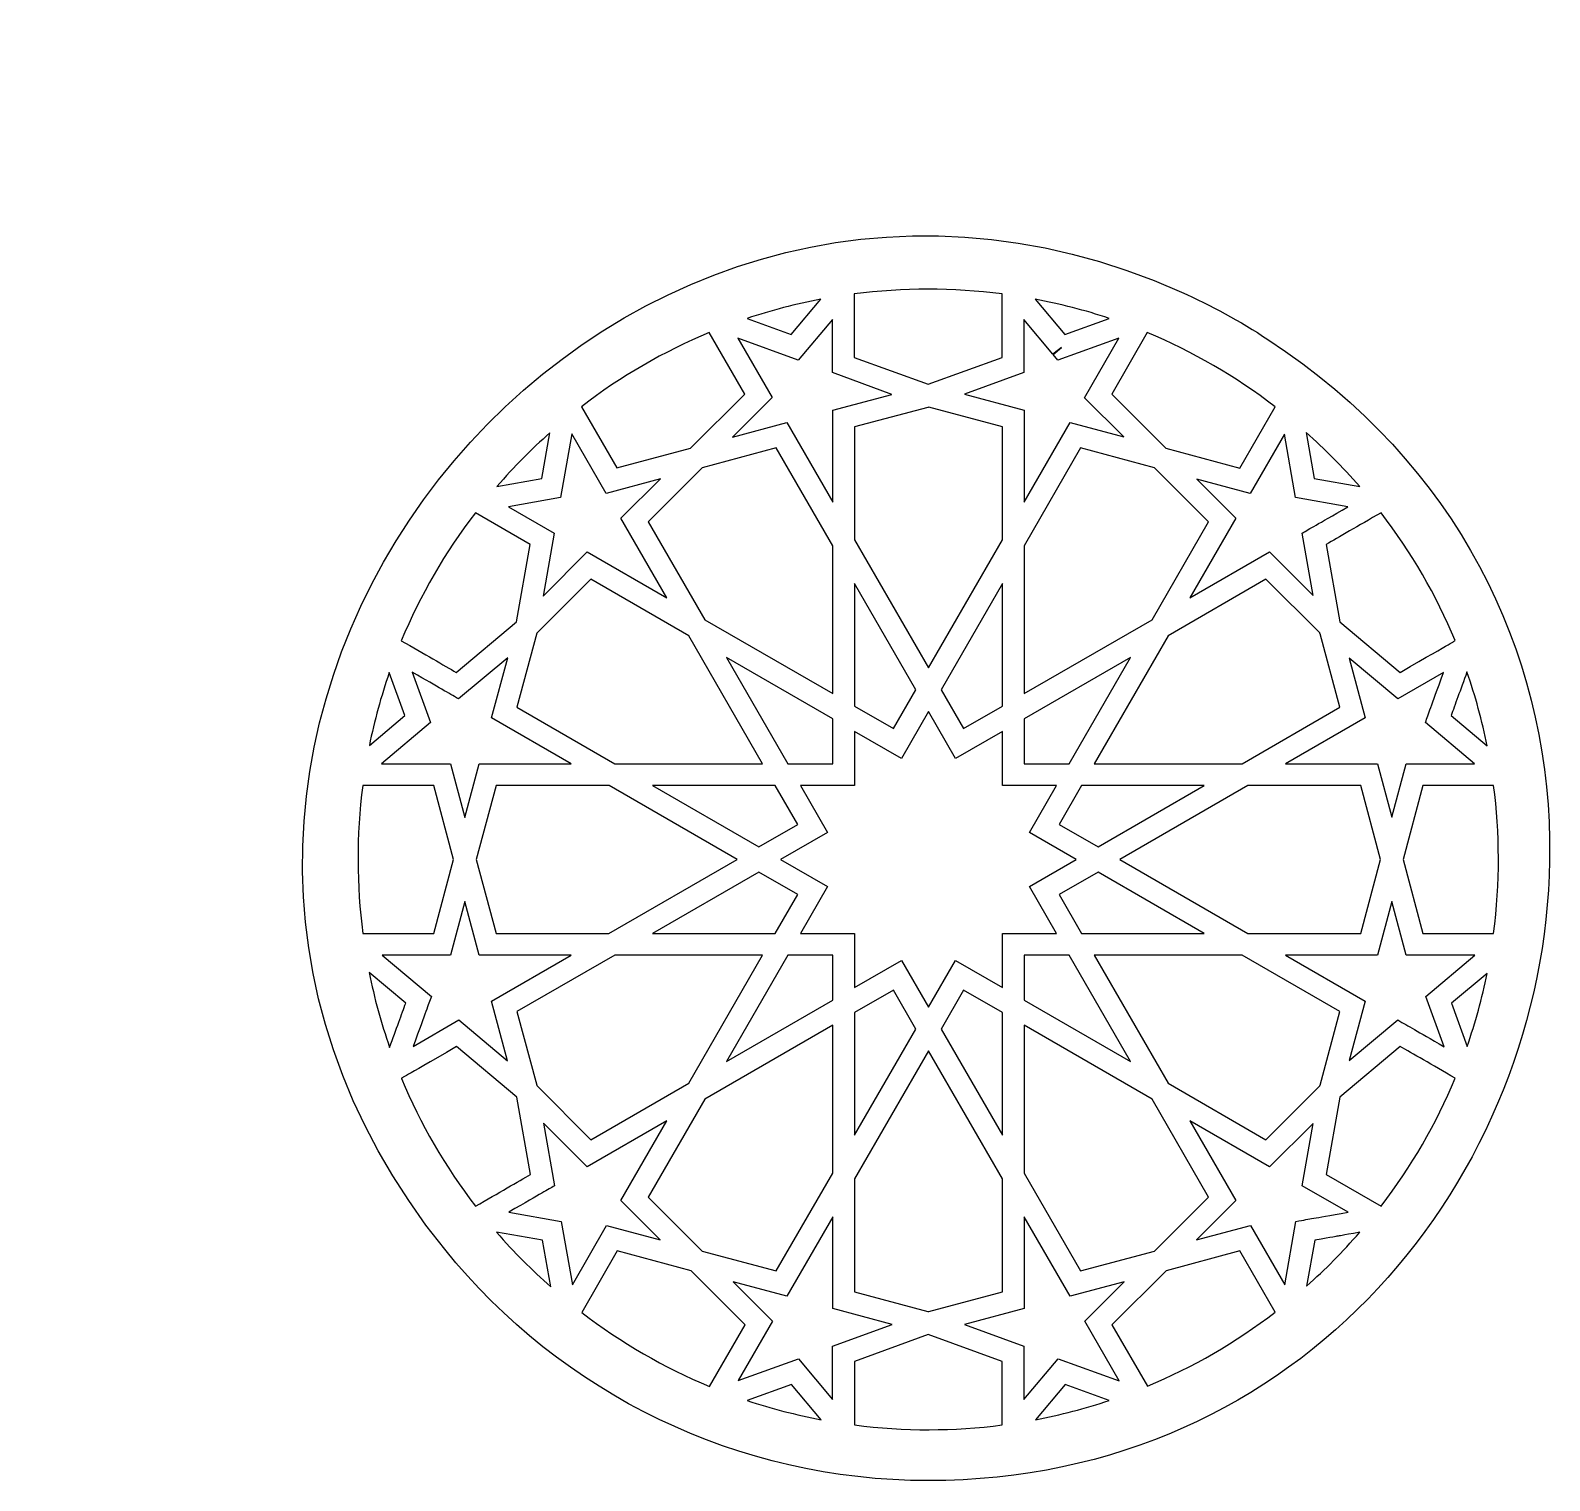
# Model space of a CAD drawing. Header units: millimetres. Extents: x -72 to 50, y -50 to 67.
import ezdxf

# ---------------------------------------------------------------- set-up
doc = ezdxf.new("R2010")
doc.units = ezdxf.units.MM
doc.header["$MEASUREMENT"] = 0
doc.layers.add('layer 1', color=7, linetype='Continuous')

msp = doc.modelspace()

# ---------------------------------------------------------------- linework, layer by layer
at = {"layer": 'layer 1', "color": 250}
for points, knots in [([(50.0944, -0.1193), (50.0944, -0.1193), (50.0944, 1.5892), (50.0944, 1.5892), (50.0944, 1.5892), (49.8421, 16.6062), (42.8622, 31.6685), (27.4666, 41.7491), (27.4666, 41.7491), (25.1968, 43.2354), (22.8903, 44.4881), (20.5168, 45.5493), (20.5168, 45.5493), (-26.4469, 66.5766), (-71.9615, 9.912), (-38.6764, -31.3319), (-38.6764, -31.3319), (-29.2584, -43.0029), (-15.099, -49.9181), (0.1707, -49.9181), (0.1707, -49.9181), (30.3795, -49.9181), (49.6644, -25.3521), (50.0944, -0.1193)], [0, 0, 0, 0, 0.14285714, 0.14285714, 0.14285714, 0.14285714, 0.28571429, 0.28571429, 0.28571429, 0.28571429, 0.42857143, 0.42857143, 0.42857143, 0.42857143, 0.57142857, 0.57142857, 0.57142857, 0.57142857, 0.71428571, 0.71428571, 0.71428571, 0.71428571, 1, 1, 1, 1]), ([(6.0992, 45.4078), (6.0992, 44.8278), (6.0992, 41.238), (6.0992, 40.3091), (6.0992, 40.3091), (6.0992, 40.3091), (0.1619, 38.1466), (0.1619, 38.1466), (0.1619, 38.1466), (0.1619, 38.1466), (-5.7757, 40.3091), (-5.7757, 40.3091), (-5.7757, 40.3091), (-5.7757, 40.3091), (-5.7757, 45.4053), (-5.7757, 45.4053), (-5.7757, 45.4053), (-1.8277, 45.914), (2.1442, 45.9158), (6.0992, 45.4078)], [0, 0, 0, 0, 0.16666667, 0.16666667, 0.16666667, 0.16666667, 0.33333333, 0.33333333, 0.33333333, 0.33333333, 0.5, 0.5, 0.5, 0.5, 0.66666667, 0.66666667, 0.66666667, 0.66666667, 1, 1, 1, 1]), ([(-8.4515, 44.9795), (-8.4515, 44.9795), (-10.8285, 42.1471), (-10.8285, 42.1471), (-10.8285, 42.1471), (-10.8285, 42.1471), (-14.3799, 43.4382), (-14.3799, 43.4382), (-14.3799, 43.4382), (-12.4474, 44.0835), (-10.4673, 44.5975), (-8.4515, 44.9795)], [0, 0, 0, 0, 0.25, 0.25, 0.25, 0.25, 0.5, 0.5, 0.5, 0.5, 1, 1, 1, 1]), ([(14.7108, 43.4421), (14.7108, 43.4421), (11.1492, 42.1471), (11.1492, 42.1471), (11.1492, 42.1471), (11.1492, 42.1471), (8.7686, 44.9841), (8.7686, 44.9841), (8.7686, 44.9841), (10.7894, 44.6024), (12.7737, 44.0881), (14.7108, 43.4421)], [0, 0, 0, 0, 0.25, 0.25, 0.25, 0.25, 0.5, 0.5, 0.5, 0.5, 1, 1, 1, 1]), ([(-2.7407, 37.3398), (-2.7407, 37.3398), (-7.5008, 36.0652), (-7.5008, 36.0652), (-7.5008, 36.0652), (-7.5008, 36.0652), (-7.5008, 28.6777), (-7.5008, 28.6777), (-7.5008, 28.6777), (-7.5008, 28.6777), (-11.1947, 35.076), (-11.1947, 35.076), (-11.1947, 35.076), (-11.1947, 35.076), (-15.5454, 33.909), (-15.5454, 33.909), (-15.5454, 33.909), (-15.5454, 33.909), (-12.379, 37.0738), (-12.379, 37.0738), (-12.379, 37.0738), (-12.379, 37.0738), (-15.1364, 41.8497), (-15.1364, 41.8497), (-15.1364, 41.8497), (-15.1364, 41.8497), (-10.275, 40.0819), (-10.275, 40.0819), (-10.275, 40.0819), (-10.275, 40.0819), (-7.5272, 43.356), (-7.5272, 43.356), (-7.5272, 43.356), (-7.5272, 43.356), (-7.5272, 39.0828), (-7.5272, 39.0828), (-7.5272, 39.0828), (-7.5272, 39.0828), (-2.7407, 37.3398), (-2.7407, 37.3398)], [0, 0, 0, 0, 0.09090909, 0.09090909, 0.09090909, 0.09090909, 0.18181818, 0.18181818, 0.18181818, 0.18181818, 0.27272727, 0.27272727, 0.27272727, 0.27272727, 0.36363636, 0.36363636, 0.36363636, 0.36363636, 0.45454545, 0.45454545, 0.45454545, 0.45454545, 0.54545455, 0.54545455, 0.54545455, 0.54545455, 0.63636364, 0.63636364, 0.63636364, 0.63636364, 0.72727273, 0.72727273, 0.72727273, 0.72727273, 0.81818182, 0.81818182, 0.81818182, 0.81818182, 1, 1, 1, 1]), ([(7.8507, 43.3532), (7.8507, 43.3532), (10.1946, 40.5603), (10.1946, 40.5603), (10.1946, 40.5603), (10.1946, 40.5603), (10.8723, 41.1145), (10.8723, 41.1145), (10.8723, 41.1145), (10.8723, 41.1145), (10.2016, 40.5518), (10.2016, 40.5518), (10.2016, 40.5518), (10.2016, 40.5518), (10.5957, 40.0819), (10.5957, 40.0819), (10.5957, 40.0819), (10.5957, 40.0819), (15.4901, 41.8617), (15.4901, 41.8617), (15.4901, 41.8617), (15.4901, 41.8617), (12.7243, 37.071), (12.7243, 37.071), (12.7243, 37.071), (12.7243, 37.071), (15.8743, 33.9217), (15.8743, 33.9217), (15.8743, 33.9217), (15.8743, 33.9217), (11.5711, 35.076), (11.5711, 35.076), (11.5711, 35.076), (11.5711, 35.076), (7.8772, 28.6777), (7.8772, 28.6777), (7.8772, 28.6777), (7.8772, 28.6777), (7.8772, 36.0652), (7.8772, 36.0652), (7.8772, 36.0652), (7.8772, 36.0652), (3.0868, 37.3479), (3.0868, 37.3479), (3.0868, 37.3479), (3.0868, 37.3479), (7.8507, 39.0828), (7.8507, 39.0828), (7.8507, 39.0828), (7.8507, 39.0828), (7.8507, 43.3532), (7.8507, 43.3532)], [0, 0, 0, 0, 0.07142857, 0.07142857, 0.07142857, 0.07142857, 0.14285714, 0.14285714, 0.14285714, 0.14285714, 0.21428571, 0.21428571, 0.21428571, 0.21428571, 0.28571429, 0.28571429, 0.28571429, 0.28571429, 0.35714286, 0.35714286, 0.35714286, 0.35714286, 0.42857143, 0.42857143, 0.42857143, 0.42857143, 0.5, 0.5, 0.5, 0.5, 0.57142857, 0.57142857, 0.57142857, 0.57142857, 0.64285714, 0.64285714, 0.64285714, 0.64285714, 0.71428571, 0.71428571, 0.71428571, 0.71428571, 0.78571429, 0.78571429, 0.78571429, 0.78571429, 0.85714286, 0.85714286, 0.85714286, 0.85714286, 1, 1, 1, 1]), ([(-17.4196, 42.3023), (-17.4196, 42.3023), (-14.568, 37.3623), (-14.568, 37.3623), (-14.568, 37.3623), (-14.568, 37.3623), (-18.9152, 33.0165), (-18.9152, 33.0165), (-18.9152, 33.0165), (-18.9152, 33.0165), (-24.8522, 31.4251), (-24.8522, 31.4251), (-24.8522, 31.4251), (-24.8522, 31.4251), (-27.6929, 36.3456), (-27.6929, 36.3456), (-27.6929, 36.3456), (-24.5188, 38.7876), (-21.0692, 40.7854), (-17.4196, 42.3023)], [0, 0, 0, 0, 0.16666667, 0.16666667, 0.16666667, 0.16666667, 0.33333333, 0.33333333, 0.33333333, 0.33333333, 0.5, 0.5, 0.5, 0.5, 0.66666667, 0.66666667, 0.66666667, 0.66666667, 1, 1, 1, 1]), ([(28.0381, 36.3425), (28.0381, 36.3425), (25.1971, 31.4219), (25.1971, 31.4219), (25.1971, 31.4219), (25.1971, 31.4219), (19.2603, 33.0133), (19.2603, 33.0133), (19.2603, 33.0133), (19.2603, 33.0133), (14.913, 37.3592), (14.913, 37.3592), (14.913, 37.3592), (14.913, 37.3592), (17.7655, 42.3005), (17.7655, 42.3005), (17.7655, 42.3005), (21.415, 40.7829), (24.8645, 38.7851), (28.0381, 36.3425)], [0, 0, 0, 0, 0.16666667, 0.16666667, 0.16666667, 0.16666667, 0.33333333, 0.33333333, 0.33333333, 0.33333333, 0.5, 0.5, 0.5, 0.5, 0.66666667, 0.66666667, 0.66666667, 0.66666667, 1, 1, 1, 1]), ([(6.126, 34.7207), (6.126, 34.7207), (6.126, 25.6438), (6.126, 25.6438), (6.126, 25.6438), (6.126, 25.6438), (0.1884, 15.3585), (0.1884, 15.3585), (0.1884, 15.3585), (0.1884, 15.3585), (-5.7492, 25.6438), (-5.7492, 25.6438), (-5.7492, 25.6438), (-5.7492, 25.6438), (-5.7492, 34.7207), (-5.7492, 34.7207), (-5.7492, 34.7207), (-5.7492, 34.7207), (0.1284, 36.2948), (0.1284, 36.2948), (0.1284, 36.2948), (0.1284, 36.2948), (0.1619, 36.2825), (0.1619, 36.2825), (0.1619, 36.2825), (0.1619, 36.2825), (0.2177, 36.3033), (0.2177, 36.3033), (0.2177, 36.3033), (0.2177, 36.3033), (6.126, 34.7207), (6.126, 34.7207)], [0, 0, 0, 0, 0.11111111, 0.11111111, 0.11111111, 0.11111111, 0.22222222, 0.22222222, 0.22222222, 0.22222222, 0.33333333, 0.33333333, 0.33333333, 0.33333333, 0.44444444, 0.44444444, 0.44444444, 0.44444444, 0.55555556, 0.55555556, 0.55555556, 0.55555556, 0.66666667, 0.66666667, 0.66666667, 0.66666667, 0.77777778, 0.77777778, 0.77777778, 0.77777778, 1, 1, 1, 1]), ([(-30.2307, 34.2441), (-30.2307, 34.2441), (-30.8798, 30.5675), (-30.8798, 30.5675), (-30.8798, 30.5675), (-30.8798, 30.5675), (-34.4936, 29.9297), (-34.4936, 29.9297), (-34.4936, 29.9297), (-33.0726, 31.569), (-31.6938, 32.942), (-30.2307, 34.2441)], [0, 0, 0, 0, 0.25, 0.25, 0.25, 0.25, 0.5, 0.5, 0.5, 0.5, 1, 1, 1, 1]), ([(-28.4638, 34.1771), (-28.4638, 34.1771), (-25.6973, 29.385), (-25.6973, 29.385), (-25.6973, 29.385), (-25.6973, 29.385), (-21.347, 30.5513), (-21.347, 30.5513), (-21.347, 30.5513), (-21.347, 30.5513), (-24.5135, 27.3865), (-24.5135, 27.3865), (-24.5135, 27.3865), (-24.5135, 27.3865), (-20.8198, 20.9885), (-20.8198, 20.9885), (-20.8198, 20.9885), (-20.8198, 20.9885), (-27.218, 24.6821), (-27.218, 24.6821), (-27.218, 24.6821), (-27.218, 24.6821), (-30.7569, 21.1413), (-30.7569, 21.1413), (-30.7569, 21.1413), (-30.7569, 21.1413), (-29.8676, 26.1881), (-29.8676, 26.1881), (-29.8676, 26.1881), (-29.8676, 26.1881), (-33.5547, 28.3161), (-33.5547, 28.3161), (-33.5547, 28.3161), (-33.5547, 28.3161), (-29.3683, 29.0548), (-29.3683, 29.0548), (-29.3683, 29.0548), (-29.3683, 29.0548), (-28.4638, 34.1771), (-28.4638, 34.1771)], [0, 0, 0, 0, 0.09090909, 0.09090909, 0.09090909, 0.09090909, 0.18181818, 0.18181818, 0.18181818, 0.18181818, 0.27272727, 0.27272727, 0.27272727, 0.27272727, 0.36363636, 0.36363636, 0.36363636, 0.36363636, 0.45454545, 0.45454545, 0.45454545, 0.45454545, 0.54545455, 0.54545455, 0.54545455, 0.54545455, 0.63636364, 0.63636364, 0.63636364, 0.63636364, 0.72727273, 0.72727273, 0.72727273, 0.72727273, 0.81818182, 0.81818182, 0.81818182, 0.81818182, 1, 1, 1, 1]), ([(34.8368, 29.9276), (34.8368, 29.9276), (31.1898, 30.5703), (31.1898, 30.5703), (31.1898, 30.5703), (31.1898, 30.5703), (30.535, 34.277), (30.535, 34.277), (30.535, 34.277), (32.0294, 32.9505), (33.4197, 31.5627), (34.8368, 29.9276)], [0, 0, 0, 0, 0.25, 0.25, 0.25, 0.25, 0.5, 0.5, 0.5, 0.5, 1, 1, 1, 1]), ([(-12.0396, 33.0359), (-12.0396, 33.0359), (-7.5008, 25.1739), (-7.5008, 25.1739), (-7.5008, 25.1739), (-7.5008, 25.1739), (-7.5008, 13.2994), (-7.5008, 13.2994), (-7.5008, 13.2994), (-7.5008, 13.2994), (-17.7865, 19.2373), (-17.7865, 19.2373), (-17.7865, 19.2373), (-17.7865, 19.2373), (-22.3248, 27.0979), (-22.3248, 27.0979), (-22.3248, 27.0979), (-22.3248, 27.0979), (-17.9771, 31.4431), (-17.9771, 31.4431), (-17.9771, 31.4431), (-17.9771, 31.4431), (-12.0396, 33.0359), (-12.0396, 33.0359)], [0, 0, 0, 0, 0.14285714, 0.14285714, 0.14285714, 0.14285714, 0.28571429, 0.28571429, 0.28571429, 0.28571429, 0.42857143, 0.42857143, 0.42857143, 0.42857143, 0.57142857, 0.57142857, 0.57142857, 0.57142857, 0.71428571, 0.71428571, 0.71428571, 0.71428571, 1, 1, 1, 1]), ([(22.7012, 27.0979), (22.7012, 27.0979), (18.1631, 19.2373), (18.1631, 19.2373), (18.1631, 19.2373), (18.1631, 19.2373), (7.8772, 13.2994), (7.8772, 13.2994), (7.8772, 13.2994), (7.8772, 13.2994), (7.8772, 25.1739), (7.8772, 25.1739), (7.8772, 25.1739), (7.8772, 25.1739), (12.416, 33.0359), (12.416, 33.0359), (12.416, 33.0359), (12.416, 33.0359), (18.3536, 31.4431), (18.3536, 31.4431), (18.3536, 31.4431), (18.3536, 31.4431), (22.7012, 27.0979), (22.7012, 27.0979)], [0, 0, 0, 0, 0.14285714, 0.14285714, 0.14285714, 0.14285714, 0.28571429, 0.28571429, 0.28571429, 0.28571429, 0.42857143, 0.42857143, 0.42857143, 0.42857143, 0.57142857, 0.57142857, 0.57142857, 0.57142857, 0.71428571, 0.71428571, 0.71428571, 0.71428571, 1, 1, 1, 1]), ([(29.6781, 29.0583), (29.6781, 29.0583), (33.8896, 28.3161), (33.8896, 28.3161), (33.8896, 28.3161), (31.2755, 26.8072), (30.9005, 26.5903), (30.2098, 26.1902), (30.2098, 26.1902), (30.2098, 26.1902), (31.0921, 21.1825), (31.0921, 21.1825), (31.0921, 21.1825), (31.0921, 21.1825), (27.5946, 24.6821), (27.5946, 24.6821), (27.5946, 24.6821), (27.5946, 24.6821), (21.1963, 20.9885), (21.1963, 20.9885), (21.1963, 20.9885), (21.1963, 20.9885), (24.8902, 27.3865), (24.8902, 27.3865), (24.8902, 27.3865), (24.8902, 27.3865), (21.7396, 30.5354), (21.7396, 30.5354), (21.7396, 30.5354), (21.7396, 30.5354), (26.0421, 29.3818), (26.0421, 29.3818), (26.0421, 29.3818), (26.0421, 29.3818), (28.7824, 34.1288), (28.7824, 34.1288), (28.7824, 34.1288), (28.7824, 34.1288), (29.6781, 29.0583), (29.6781, 29.0583)], [0, 0, 0, 0, 0.09090909, 0.09090909, 0.09090909, 0.09090909, 0.18181818, 0.18181818, 0.18181818, 0.18181818, 0.27272727, 0.27272727, 0.27272727, 0.27272727, 0.36363636, 0.36363636, 0.36363636, 0.36363636, 0.45454545, 0.45454545, 0.45454545, 0.45454545, 0.54545455, 0.54545455, 0.54545455, 0.54545455, 0.63636364, 0.63636364, 0.63636364, 0.63636364, 0.72727273, 0.72727273, 0.72727273, 0.72727273, 0.81818182, 0.81818182, 0.81818182, 0.81818182, 1, 1, 1, 1]), ([(-36.2087, 27.8261), (-36.2087, 27.8261), (-31.8055, 25.2843), (-31.8055, 25.2843), (-31.8055, 25.2843), (-31.8055, 25.2843), (-32.9016, 19.062), (-32.9016, 19.062), (-32.9016, 19.062), (-32.9016, 19.062), (-37.7428, 15.0019), (-37.7428, 15.0019), (-37.7428, 15.0019), (-38.7073, 15.5593), (-40.3, 16.4779), (-42.1607, 17.5507), (-42.1607, 17.5507), (-40.6455, 21.2009), (-38.6493, 24.6511), (-36.2087, 27.8261)], [0, 0, 0, 0, 0.16666667, 0.16666667, 0.16666667, 0.16666667, 0.33333333, 0.33333333, 0.33333333, 0.33333333, 0.5, 0.5, 0.5, 0.5, 0.66666667, 0.66666667, 0.66666667, 0.66666667, 1, 1, 1, 1]), ([(42.5009, 17.5539), (42.2765, 17.423), (42.7027, 17.6692), (38.0848, 15.0044), (38.0848, 15.0044), (38.0848, 15.0044), (33.2433, 19.0648), (33.2433, 19.0648), (33.2433, 19.0648), (33.2433, 19.0648), (32.1469, 25.2875), (32.1469, 25.2875), (32.1469, 25.2875), (33.1085, 25.8427), (34.6953, 26.7586), (36.5488, 27.8278), (36.5488, 27.8278), (38.9893, 24.6535), (40.9857, 21.2037), (42.5009, 17.5539)], [0, 0, 0, 0, 0.16666667, 0.16666667, 0.16666667, 0.16666667, 0.33333333, 0.33333333, 0.33333333, 0.33333333, 0.5, 0.5, 0.5, 0.5, 0.66666667, 0.66666667, 0.66666667, 0.66666667, 1, 1, 1, 1]), ([(-26.9295, 22.4931), (-26.9295, 22.4931), (-19.0687, 17.955), (-19.0687, 17.955), (-19.0687, 17.955), (-19.0687, 17.955), (-13.1307, 7.6694), (-13.1307, 7.6694), (-13.1307, 7.6694), (-13.1307, 7.6694), (-25.0056, 7.6694), (-25.0056, 7.6694), (-25.0056, 7.6694), (-25.0056, 7.6694), (-32.8675, 12.2079), (-32.8675, 12.2079), (-32.8675, 12.2079), (-32.8675, 12.2079), (-31.2747, 18.1455), (-31.2747, 18.1455), (-31.2747, 18.1455), (-31.2747, 18.1455), (-26.9295, 22.4931), (-26.9295, 22.4931)], [0, 0, 0, 0, 0.14285714, 0.14285714, 0.14285714, 0.14285714, 0.28571429, 0.28571429, 0.28571429, 0.28571429, 0.42857143, 0.42857143, 0.42857143, 0.42857143, 0.57142857, 0.57142857, 0.57142857, 0.57142857, 0.71428571, 0.71428571, 0.71428571, 0.71428571, 1, 1, 1, 1]), ([(-5.7492, 12.288), (-5.7492, 12.288), (-5.7492, 22.1403), (-5.7492, 22.1403), (-5.7492, 22.1403), (-5.7492, 22.1403), (-0.823, 13.607), (-0.823, 13.607), (-0.823, 13.607), (-0.823, 13.607), (-2.6254, 10.4856), (-2.6254, 10.4856), (-2.6254, 10.4856), (-2.6254, 10.4856), (-5.7492, 12.288), (-5.7492, 12.288)], [0, 0, 0, 0, 0.2, 0.2, 0.2, 0.2, 0.4, 0.4, 0.4, 0.4, 0.6, 0.6, 0.6, 0.6, 1, 1, 1, 1]), ([(1.1994, 13.607), (1.1994, 13.607), (6.126, 22.1403), (6.126, 22.1403), (6.126, 22.1403), (6.126, 22.1403), (6.126, 12.288), (6.126, 12.288), (6.126, 12.288), (6.126, 12.288), (3.0021, 10.4856), (3.0021, 10.4856), (3.0021, 10.4856), (3.0021, 10.4856), (1.1994, 13.607), (1.1994, 13.607)], [0, 0, 0, 0, 0.2, 0.2, 0.2, 0.2, 0.4, 0.4, 0.4, 0.4, 0.6, 0.6, 0.6, 0.6, 1, 1, 1, 1]), ([(25.382, 7.6694), (25.382, 7.6694), (13.5072, 7.6694), (13.5072, 7.6694), (13.5072, 7.6694), (13.5072, 7.6694), (19.4451, 17.955), (19.4451, 17.955), (19.4451, 17.955), (19.4451, 17.955), (27.3061, 22.4931), (27.3061, 22.4931), (27.3061, 22.4931), (27.3061, 22.4931), (31.6219, 18.1748), (31.6219, 18.1748), (31.6219, 18.1748), (31.6219, 18.1748), (31.6293, 18.1328), (31.6293, 18.1328), (31.6293, 18.1328), (31.6293, 18.1328), (31.6622, 18.1053), (31.6622, 18.1053), (31.6622, 18.1053), (31.6622, 18.1053), (33.244, 12.2079), (33.244, 12.2079), (33.244, 12.2079), (33.244, 12.2079), (25.382, 7.6694), (25.382, 7.6694)], [0, 0, 0, 0, 0.11111111, 0.11111111, 0.11111111, 0.11111111, 0.22222222, 0.22222222, 0.22222222, 0.22222222, 0.33333333, 0.33333333, 0.33333333, 0.33333333, 0.44444444, 0.44444444, 0.44444444, 0.44444444, 0.55555556, 0.55555556, 0.55555556, 0.55555556, 0.66666667, 0.66666667, 0.66666667, 0.66666667, 0.77777778, 0.77777778, 0.77777778, 0.77777778, 1, 1, 1, 1]), ([(-41.2764, 15.0192), (-39.0255, 13.7206), (-38.4305, 13.3766), (-37.5569, 12.8718), (-37.5569, 12.8718), (-37.5569, 12.8718), (-33.6161, 16.177), (-33.6161, 16.177), (-33.6161, 16.177), (-33.6161, 16.177), (-34.9074, 11.363), (-34.9074, 11.363), (-34.9074, 11.363), (-34.9074, 11.363), (-28.509, 7.6694), (-28.509, 7.6694), (-28.509, 7.6694), (-28.509, 7.6694), (-35.8964, 7.6694), (-35.8964, 7.6694), (-35.8964, 7.6694), (-35.8964, 7.6694), (-37.0528, 3.35), (-37.0528, 3.35), (-37.0528, 3.35), (-37.0528, 3.35), (-38.2094, 7.6694), (-38.2094, 7.6694), (-38.2094, 7.6694), (-38.2094, 7.6694), (-43.7475, 7.6694), (-43.7475, 7.6694), (-43.7475, 7.6694), (-43.7475, 7.6694), (-39.8048, 10.9777), (-39.8048, 10.9777), (-39.8048, 10.9777), (-39.8048, 10.9777), (-41.2764, 15.0192), (-41.2764, 15.0192)], [0, 0, 0, 0, 0.09090909, 0.09090909, 0.09090909, 0.09090909, 0.18181818, 0.18181818, 0.18181818, 0.18181818, 0.27272727, 0.27272727, 0.27272727, 0.27272727, 0.36363636, 0.36363636, 0.36363636, 0.36363636, 0.45454545, 0.45454545, 0.45454545, 0.45454545, 0.54545455, 0.54545455, 0.54545455, 0.54545455, 0.63636364, 0.63636364, 0.63636364, 0.63636364, 0.72727273, 0.72727273, 0.72727273, 0.72727273, 0.81818182, 0.81818182, 0.81818182, 0.81818182, 1, 1, 1, 1]), ([(-16.0353, 16.2038), (-16.0353, 16.2038), (-7.5008, 11.2765), (-7.5008, 11.2765), (-7.5008, 11.2765), (-7.5008, 11.2765), (-7.5008, 7.6694), (-7.5008, 7.6694), (-7.5008, 7.6694), (-7.5008, 7.6694), (-11.1083, 7.6694), (-11.1083, 7.6694), (-11.1083, 7.6694), (-11.1083, 7.6694), (-16.0353, 16.2038), (-16.0353, 16.2038)], [0, 0, 0, 0, 0.2, 0.2, 0.2, 0.2, 0.4, 0.4, 0.4, 0.4, 0.6, 0.6, 0.6, 0.6, 1, 1, 1, 1]), ([(11.4847, 7.6694), (11.4847, 7.6694), (7.8772, 7.6694), (7.8772, 7.6694), (7.8772, 7.6694), (7.8772, 7.6694), (7.8772, 11.2765), (7.8772, 11.2765), (7.8772, 11.2765), (7.8772, 11.2765), (16.4119, 16.2038), (16.4119, 16.2038), (16.4119, 16.2038), (16.4119, 16.2038), (11.4847, 7.6694), (11.4847, 7.6694)], [0, 0, 0, 0, 0.2, 0.2, 0.2, 0.2, 0.4, 0.4, 0.4, 0.4, 0.6, 0.6, 0.6, 0.6, 1, 1, 1, 1]), ([(36.273, 7.6694), (36.273, 7.6694), (28.8854, 7.6694), (28.8854, 7.6694), (28.8854, 7.6694), (28.8854, 7.6694), (35.2841, 11.363), (35.2841, 11.363), (35.2841, 11.363), (35.2841, 11.363), (34.0018, 16.1431), (34.0018, 16.1431), (34.0018, 16.1431), (34.0018, 16.1431), (37.8982, 12.875), (37.8982, 12.875), (37.8982, 12.875), (37.8982, 12.875), (41.5752, 14.9966), (41.5752, 14.9966), (41.5752, 14.9966), (40.507, 12.0654), (40.4005, 11.7673), (40.1158, 10.9792), (40.1158, 10.9792), (40.1158, 10.9792), (44.0602, 7.6694), (44.0602, 7.6694), (44.0602, 7.6694), (44.0602, 7.6694), (38.5773, 7.6694), (38.5773, 7.6694), (38.5773, 7.6694), (38.5773, 7.6694), (37.4251, 3.3659), (37.4251, 3.3659), (37.4251, 3.3659), (37.4251, 3.3659), (36.273, 7.6694), (36.273, 7.6694)], [0, 0, 0, 0, 0.09090909, 0.09090909, 0.09090909, 0.09090909, 0.18181818, 0.18181818, 0.18181818, 0.18181818, 0.27272727, 0.27272727, 0.27272727, 0.27272727, 0.36363636, 0.36363636, 0.36363636, 0.36363636, 0.45454545, 0.45454545, 0.45454545, 0.45454545, 0.54545455, 0.54545455, 0.54545455, 0.54545455, 0.63636364, 0.63636364, 0.63636364, 0.63636364, 0.72727273, 0.72727273, 0.72727273, 0.72727273, 0.81818182, 0.81818182, 0.81818182, 0.81818182, 1, 1, 1, 1]), ([(-43.1303, 14.9913), (-43.1303, 14.9913), (-41.8705, 11.5309), (-41.8705, 11.5309), (-41.8705, 11.5309), (-41.8705, 11.5309), (-44.7277, 9.1331), (-44.7277, 9.1331), (-44.7277, 9.1331), (-44.3254, 11.1263), (-43.7905, 13.0821), (-43.1303, 14.9913)], [0, 0, 0, 0, 0.25, 0.25, 0.25, 0.25, 0.5, 0.5, 0.5, 0.5, 1, 1, 1, 1]), ([(45.0755, 9.1034), (45.0755, 9.1034), (42.1792, 11.5344), (42.1792, 11.5344), (42.1792, 11.5344), (42.4751, 12.3501), (42.9235, 13.5816), (43.4555, 15.0396), (43.4555, 15.0396), (44.1265, 13.1057), (44.6694, 11.1238), (45.0755, 9.1034)], [0, 0, 0, 0, 0.25, 0.25, 0.25, 0.25, 0.5, 0.5, 0.5, 0.5, 1, 1, 1, 1]), ([(2.3604, -8.1329), (2.3604, -8.1329), (0.1884, -11.895), (0.1884, -11.895), (0.1884, -11.895), (0.1884, -11.895), (-1.984, -8.1329), (-1.984, -8.1329), (-1.984, -8.1329), (-1.984, -8.1329), (-5.7492, -10.3053), (-5.7492, -10.3053), (-5.7492, -10.3053), (-5.7492, -10.3053), (-5.7492, -5.9574), (-5.7492, -5.9574), (-5.7492, -5.9574), (-5.7492, -5.9574), (-10.0976, -5.9574), (-10.0976, -5.9574), (-10.0976, -5.9574), (-10.0976, -5.9574), (-7.9248, -2.1922), (-7.9248, -2.1922), (-7.9248, -2.1922), (-7.9248, -2.1922), (-11.6868, -0.0197), (-11.6868, -0.0197), (-11.6868, -0.0197), (-11.6868, -0.0197), (-7.9248, 2.1523), (-7.9248, 2.1523), (-7.9248, 2.1523), (-7.9248, 2.1523), (-10.0976, 5.9179), (-10.0976, 5.9179), (-10.0976, 5.9179), (-10.0976, 5.9179), (-5.7492, 5.9179), (-5.7492, 5.9179), (-5.7492, 5.9179), (-5.7492, 5.9179), (-5.7492, 10.2658), (-5.7492, 10.2658), (-5.7492, 10.2658), (-5.7492, 10.2658), (-1.984, 8.0931), (-1.984, 8.0931), (-1.984, 8.0931), (-1.984, 8.0931), (0.1884, 11.8555), (0.1884, 11.8555), (0.1884, 11.8555), (0.1884, 11.8555), (2.3604, 8.0931), (2.3604, 8.0931), (2.3604, 8.0931), (2.3604, 8.0931), (6.126, 10.2658), (6.126, 10.2658), (6.126, 10.2658), (6.126, 10.2658), (6.126, 5.9179), (6.126, 5.9179), (6.126, 5.9179), (6.126, 5.9179), (10.474, 5.9179), (10.474, 5.9179), (10.474, 5.9179), (10.474, 5.9179), (8.3012, 2.1523), (8.3012, 2.1523), (8.3012, 2.1523), (8.3012, 2.1523), (12.0636, -0.0197), (12.0636, -0.0197), (12.0636, -0.0197), (12.0636, -0.0197), (8.3012, -2.1922), (8.3012, -2.1922), (8.3012, -2.1922), (8.3012, -2.1922), (10.474, -5.9574), (10.474, -5.9574), (10.474, -5.9574), (10.474, -5.9574), (6.126, -5.9574), (6.126, -5.9574), (6.126, -5.9574), (6.126, -5.9574), (6.126, -10.3053), (6.126, -10.3053), (6.126, -10.3053), (6.126, -10.3053), (2.3604, -8.1329), (2.3604, -8.1329)], [0, 0, 0, 0, 0.04, 0.04, 0.04, 0.04, 0.08, 0.08, 0.08, 0.08, 0.12, 0.12, 0.12, 0.12, 0.16, 0.16, 0.16, 0.16, 0.2, 0.2, 0.2, 0.2, 0.24, 0.24, 0.24, 0.24, 0.28, 0.28, 0.28, 0.28, 0.32, 0.32, 0.32, 0.32, 0.36, 0.36, 0.36, 0.36, 0.4, 0.4, 0.4, 0.4, 0.44, 0.44, 0.44, 0.44, 0.48, 0.48, 0.48, 0.48, 0.52, 0.52, 0.52, 0.52, 0.56, 0.56, 0.56, 0.56, 0.6, 0.6, 0.6, 0.6, 0.64, 0.64, 0.64, 0.64, 0.68, 0.68, 0.68, 0.68, 0.72, 0.72, 0.72, 0.72, 0.76, 0.76, 0.76, 0.76, 0.8, 0.8, 0.8, 0.8, 0.84, 0.84, 0.84, 0.84, 0.88, 0.88, 0.88, 0.88, 0.92, 0.92, 0.92, 0.92, 1, 1, 1, 1]), ([(-45.2571, 5.9179), (-45.2571, 5.9179), (-39.5538, 5.9179), (-39.5538, 5.9179), (-39.5538, 5.9179), (-39.5538, 5.9179), (-37.9637, -0.0197), (-37.9637, -0.0197), (-37.9637, -0.0197), (-37.9637, -0.0197), (-39.5538, -5.9574), (-39.5538, -5.9574), (-39.5538, -5.9574), (-39.5538, -5.9574), (-45.2577, -5.9574), (-45.2577, -5.9574), (-45.2577, -5.9574), (-45.7539, -2.0983), (-45.7775, 1.874), (-45.2571, 5.9179)], [0, 0, 0, 0, 0.16666667, 0.16666667, 0.16666667, 0.16666667, 0.33333333, 0.33333333, 0.33333333, 0.33333333, 0.5, 0.5, 0.5, 0.5, 0.66666667, 0.66666667, 0.66666667, 0.66666667, 1, 1, 1, 1]), ([(-15.1898, -0.0197), (-15.1898, -0.0197), (-25.4754, -5.9574), (-25.4754, -5.9574), (-25.4754, -5.9574), (-25.4754, -5.9574), (-34.552, -5.9574), (-34.552, -5.9574), (-34.552, -5.9574), (-34.552, -5.9574), (-36.1421, -0.0197), (-36.1421, -0.0197), (-36.1421, -0.0197), (-36.1421, -0.0197), (-34.552, 5.9179), (-34.552, 5.9179), (-34.552, 5.9179), (-34.552, 5.9179), (-25.4751, 5.9179), (-25.4751, 5.9179), (-25.4751, 5.9179), (-25.4751, 5.9179), (-15.1898, -0.0197), (-15.1898, -0.0197)], [0, 0, 0, 0, 0.14285714, 0.14285714, 0.14285714, 0.14285714, 0.28571429, 0.28571429, 0.28571429, 0.28571429, 0.42857143, 0.42857143, 0.42857143, 0.42857143, 0.57142857, 0.57142857, 0.57142857, 0.57142857, 0.71428571, 0.71428571, 0.71428571, 0.71428571, 1, 1, 1, 1]), ([(-10.317, 2.794), (-10.317, 2.794), (-13.4384, 0.9913), (-13.4384, 0.9913), (-13.4384, 0.9913), (-13.4384, 0.9913), (-21.9717, 5.9179), (-21.9717, 5.9179), (-21.9717, 5.9179), (-21.9717, 5.9179), (-12.1197, 5.9179), (-12.1197, 5.9179), (-12.1197, 5.9179), (-12.1197, 5.9179), (-10.317, 2.794), (-10.317, 2.794)], [0, 0, 0, 0, 0.2, 0.2, 0.2, 0.2, 0.4, 0.4, 0.4, 0.4, 0.6, 0.6, 0.6, 0.6, 1, 1, 1, 1]), ([(12.4961, 5.9179), (12.4961, 5.9179), (22.3481, 5.9179), (22.3481, 5.9179), (22.3481, 5.9179), (22.3481, 5.9179), (13.8151, 0.9913), (13.8151, 0.9913), (13.8151, 0.9913), (13.8151, 0.9913), (10.6937, 2.794), (10.6937, 2.794), (10.6937, 2.794), (10.6937, 2.794), (12.4961, 5.9179), (12.4961, 5.9179)], [0, 0, 0, 0, 0.2, 0.2, 0.2, 0.2, 0.4, 0.4, 0.4, 0.4, 0.6, 0.6, 0.6, 0.6, 1, 1, 1, 1]), ([(15.5663, -0.0197), (15.5663, -0.0197), (25.8516, 5.9179), (25.8516, 5.9179), (25.8516, 5.9179), (25.8516, 5.9179), (34.9285, 5.9179), (34.9285, 5.9179), (34.9285, 5.9179), (34.9285, 5.9179), (36.5185, -0.0197), (36.5185, -0.0197), (36.5185, -0.0197), (36.5185, -0.0197), (34.9285, -5.9574), (34.9285, -5.9574), (34.9285, -5.9574), (34.9285, -5.9574), (25.8519, -5.9574), (25.8519, -5.9574), (25.8519, -5.9574), (25.8519, -5.9574), (15.5663, -0.0197), (15.5663, -0.0197)], [0, 0, 0, 0, 0.14285714, 0.14285714, 0.14285714, 0.14285714, 0.28571429, 0.28571429, 0.28571429, 0.28571429, 0.42857143, 0.42857143, 0.42857143, 0.42857143, 0.57142857, 0.57142857, 0.57142857, 0.57142857, 0.71428571, 0.71428571, 0.71428571, 0.71428571, 1, 1, 1, 1]), ([(45.5993, -5.9574), (45.5993, -5.9574), (39.9217, -5.9574), (39.9217, -5.9574), (39.9217, -5.9574), (39.9217, -5.9574), (38.3318, -0.0197), (38.3318, -0.0197), (38.3318, -0.0197), (38.3318, -0.0197), (39.9217, 5.9179), (39.9217, 5.9179), (39.9217, 5.9179), (39.9217, 5.9179), (45.5986, 5.9179), (45.5986, 5.9179), (45.5986, 5.9179), (46.0911, 2.0906), (46.1232, -1.8803), (45.5993, -5.9574)], [0, 0, 0, 0, 0.16666667, 0.16666667, 0.16666667, 0.16666667, 0.33333333, 0.33333333, 0.33333333, 0.33333333, 0.5, 0.5, 0.5, 0.5, 0.66666667, 0.66666667, 0.66666667, 0.66666667, 1, 1, 1, 1]), ([(-13.4384, -1.0308), (-13.4384, -1.0308), (-10.317, -2.8335), (-10.317, -2.8335), (-10.317, -2.8335), (-10.317, -2.8335), (-12.1197, -5.9574), (-12.1197, -5.9574), (-12.1197, -5.9574), (-12.1197, -5.9574), (-21.972, -5.9574), (-21.972, -5.9574), (-21.972, -5.9574), (-21.972, -5.9574), (-13.4384, -1.0308), (-13.4384, -1.0308)], [0, 0, 0, 0, 0.2, 0.2, 0.2, 0.2, 0.4, 0.4, 0.4, 0.4, 0.6, 0.6, 0.6, 0.6, 1, 1, 1, 1]), ([(10.6937, -2.8335), (10.6937, -2.8335), (13.8151, -1.0308), (13.8151, -1.0308), (13.8151, -1.0308), (13.8151, -1.0308), (22.3485, -5.9574), (22.3485, -5.9574), (22.3485, -5.9574), (22.3485, -5.9574), (12.4961, -5.9574), (12.4961, -5.9574), (12.4961, -5.9574), (12.4961, -5.9574), (10.6937, -2.8335), (10.6937, -2.8335)], [0, 0, 0, 0, 0.2, 0.2, 0.2, 0.2, 0.4, 0.4, 0.4, 0.4, 0.6, 0.6, 0.6, 0.6, 1, 1, 1, 1]), ([(-33.6228, -16.1914), (-33.6228, -16.1914), (-37.5301, -12.9145), (-37.5301, -12.9145), (-37.5301, -12.9145), (-37.5301, -12.9145), (-41.2072, -15.0361), (-41.2072, -15.0361), (-41.2072, -15.0361), (-40.1585, -12.1588), (-40.0221, -11.7785), (-39.7477, -11.019), (-39.7477, -11.019), (-39.7477, -11.019), (-43.692, -7.7089), (-43.692, -7.7089), (-43.692, -7.7089), (-43.692, -7.7089), (-38.2094, -7.7089), (-38.2094, -7.7089), (-38.2094, -7.7089), (-38.2094, -7.7089), (-37.0528, -3.3895), (-37.0528, -3.3895), (-37.0528, -3.3895), (-37.0528, -3.3895), (-35.8964, -7.7089), (-35.8964, -7.7089), (-35.8964, -7.7089), (-35.8964, -7.7089), (-28.5094, -7.7089), (-28.5094, -7.7089), (-28.5094, -7.7089), (-28.5094, -7.7089), (-34.9074, -11.4025), (-34.9074, -11.4025), (-34.9074, -11.4025), (-34.9074, -11.4025), (-33.6228, -16.1914), (-33.6228, -16.1914)], [0, 0, 0, 0, 0.09090909, 0.09090909, 0.09090909, 0.09090909, 0.18181818, 0.18181818, 0.18181818, 0.18181818, 0.27272727, 0.27272727, 0.27272727, 0.27272727, 0.36363636, 0.36363636, 0.36363636, 0.36363636, 0.45454545, 0.45454545, 0.45454545, 0.45454545, 0.54545455, 0.54545455, 0.54545455, 0.54545455, 0.63636364, 0.63636364, 0.63636364, 0.63636364, 0.72727273, 0.72727273, 0.72727273, 0.72727273, 0.81818182, 0.81818182, 0.81818182, 0.81818182, 1, 1, 1, 1]), ([(41.6179, -15.0611), (39.3199, -13.7354), (38.8239, -13.4486), (37.8986, -12.9145), (37.8986, -12.9145), (37.8986, -12.9145), (34.0018, -16.1826), (34.0018, -16.1826), (34.0018, -16.1826), (34.0018, -16.1826), (35.2841, -11.4025), (35.2841, -11.4025), (35.2841, -11.4025), (35.2841, -11.4025), (28.8861, -7.7089), (28.8861, -7.7089), (28.8861, -7.7089), (28.8861, -7.7089), (36.273, -7.7089), (36.273, -7.7089), (36.273, -7.7089), (36.273, -7.7089), (37.4251, -3.4054), (37.4251, -3.4054), (37.4251, -3.4054), (37.4251, -3.4054), (38.5773, -7.7089), (38.5773, -7.7089), (38.5773, -7.7089), (38.5773, -7.7089), (44.0923, -7.7089), (44.0923, -7.7089), (44.0923, -7.7089), (44.0923, -7.7089), (40.1465, -11.0201), (40.1465, -11.0201), (40.1465, -11.0201), (40.1465, -11.0201), (41.6179, -15.0611), (41.6179, -15.0611)], [0, 0, 0, 0, 0.09090909, 0.09090909, 0.09090909, 0.09090909, 0.18181818, 0.18181818, 0.18181818, 0.18181818, 0.27272727, 0.27272727, 0.27272727, 0.27272727, 0.36363636, 0.36363636, 0.36363636, 0.36363636, 0.45454545, 0.45454545, 0.45454545, 0.45454545, 0.54545455, 0.54545455, 0.54545455, 0.54545455, 0.63636364, 0.63636364, 0.63636364, 0.63636364, 0.72727273, 0.72727273, 0.72727273, 0.72727273, 0.81818182, 0.81818182, 0.81818182, 0.81818182, 1, 1, 1, 1]), ([(-25.0059, -7.7089), (-25.0059, -7.7089), (-13.1307, -7.7089), (-13.1307, -7.7089), (-13.1307, -7.7089), (-13.1307, -7.7089), (-19.0687, -17.9946), (-19.0687, -17.9946), (-19.0687, -17.9946), (-19.0687, -17.9946), (-26.9295, -22.533), (-26.9295, -22.533), (-26.9295, -22.533), (-26.9295, -22.533), (-31.2557, -18.2044), (-31.2557, -18.2044), (-31.2557, -18.2044), (-31.2557, -18.2044), (-31.2612, -18.1723), (-31.2612, -18.1723), (-31.2612, -18.1723), (-31.2612, -18.1723), (-31.283, -18.154), (-31.283, -18.154), (-31.283, -18.154), (-31.283, -18.154), (-32.8675, -12.2474), (-32.8675, -12.2474), (-32.8675, -12.2474), (-32.8675, -12.2474), (-25.0059, -7.7089), (-25.0059, -7.7089)], [0, 0, 0, 0, 0.11111111, 0.11111111, 0.11111111, 0.11111111, 0.22222222, 0.22222222, 0.22222222, 0.22222222, 0.33333333, 0.33333333, 0.33333333, 0.33333333, 0.44444444, 0.44444444, 0.44444444, 0.44444444, 0.55555556, 0.55555556, 0.55555556, 0.55555556, 0.66666667, 0.66666667, 0.66666667, 0.66666667, 0.77777778, 0.77777778, 0.77777778, 0.77777778, 1, 1, 1, 1]), ([(-11.1083, -7.7089), (-11.1083, -7.7089), (-7.5008, -7.7089), (-7.5008, -7.7089), (-7.5008, -7.7089), (-7.5008, -7.7089), (-7.5008, -11.3164), (-7.5008, -11.3164), (-7.5008, -11.3164), (-7.5008, -11.3164), (-16.0353, -16.2433), (-16.0353, -16.2433), (-16.0353, -16.2433), (-16.0353, -16.2433), (-11.1083, -7.7089), (-11.1083, -7.7089)], [0, 0, 0, 0, 0.2, 0.2, 0.2, 0.2, 0.4, 0.4, 0.4, 0.4, 0.6, 0.6, 0.6, 0.6, 1, 1, 1, 1]), ([(7.8772, -7.7089), (7.8772, -7.7089), (11.4847, -7.7089), (11.4847, -7.7089), (11.4847, -7.7089), (11.4847, -7.7089), (16.4119, -16.2433), (16.4119, -16.2433), (16.4119, -16.2433), (16.4119, -16.2433), (7.8772, -11.3164), (7.8772, -11.3164), (7.8772, -11.3164), (7.8772, -11.3164), (7.8772, -7.7089), (7.8772, -7.7089)], [0, 0, 0, 0, 0.2, 0.2, 0.2, 0.2, 0.4, 0.4, 0.4, 0.4, 0.6, 0.6, 0.6, 0.6, 1, 1, 1, 1]), ([(31.6293, -18.1723), (31.6293, -18.1723), (31.6219, -18.2146), (31.6219, -18.2146), (31.6219, -18.2146), (31.6219, -18.2146), (27.3061, -22.533), (27.3061, -22.533), (27.3061, -22.533), (27.3061, -22.533), (19.4451, -17.9946), (19.4451, -17.9946), (19.4451, -17.9946), (19.4451, -17.9946), (13.5072, -7.7089), (13.5072, -7.7089), (13.5072, -7.7089), (13.5072, -7.7089), (25.3824, -7.7089), (25.3824, -7.7089), (25.3824, -7.7089), (25.3824, -7.7089), (33.244, -12.2474), (33.244, -12.2474), (33.244, -12.2474), (33.244, -12.2474), (31.6622, -18.1448), (31.6622, -18.1448), (31.6622, -18.1448), (31.6622, -18.1448), (31.6293, -18.1723), (31.6293, -18.1723)], [0, 0, 0, 0, 0.11111111, 0.11111111, 0.11111111, 0.11111111, 0.22222222, 0.22222222, 0.22222222, 0.22222222, 0.33333333, 0.33333333, 0.33333333, 0.33333333, 0.44444444, 0.44444444, 0.44444444, 0.44444444, 0.55555556, 0.55555556, 0.55555556, 0.55555556, 0.66666667, 0.66666667, 0.66666667, 0.66666667, 0.77777778, 0.77777778, 0.77777778, 0.77777778, 1, 1, 1, 1]), ([(-44.7405, -9.1151), (-44.7405, -9.1151), (-41.8111, -11.5739), (-41.8111, -11.5739), (-41.8111, -11.5739), (-42.1095, -12.397), (-42.5635, -13.6433), (-43.1013, -15.1186), (-43.1013, -15.1186), (-43.7819, -13.1632), (-44.3312, -11.1587), (-44.7405, -9.1151)], [0, 0, 0, 0, 0.25, 0.25, 0.25, 0.25, 0.5, 0.5, 0.5, 0.5, 1, 1, 1, 1]), ([(43.4721, -15.0344), (43.4721, -15.0344), (42.212, -11.5732), (42.212, -11.5732), (42.212, -11.5732), (42.212, -11.5732), (45.0695, -9.175), (45.0695, -9.175), (45.0695, -9.175), (44.6673, -11.1686), (44.1325, -13.1247), (43.4721, -15.0344)], [0, 0, 0, 0, 0.25, 0.25, 0.25, 0.25, 0.5, 0.5, 0.5, 0.5, 1, 1, 1, 1]), ([(-0.823, -13.6465), (-0.823, -13.6465), (-5.7492, -22.1795), (-5.7492, -22.1795), (-5.7492, -22.1795), (-5.7492, -22.1795), (-5.7492, -12.3278), (-5.7492, -12.3278), (-5.7492, -12.3278), (-5.7492, -12.3278), (-2.6254, -10.5251), (-2.6254, -10.5251), (-2.6254, -10.5251), (-2.6254, -10.5251), (-0.823, -13.6465), (-0.823, -13.6465)], [0, 0, 0, 0, 0.2, 0.2, 0.2, 0.2, 0.4, 0.4, 0.4, 0.4, 0.6, 0.6, 0.6, 0.6, 1, 1, 1, 1]), ([(6.126, -12.3278), (6.126, -12.3278), (6.126, -22.1795), (6.126, -22.1795), (6.126, -22.1795), (6.126, -22.1795), (1.1994, -13.6465), (1.1994, -13.6465), (1.1994, -13.6465), (1.1994, -13.6465), (3.0021, -10.5251), (3.0021, -10.5251), (3.0021, -10.5251), (3.0021, -10.5251), (6.126, -12.3278), (6.126, -12.3278)], [0, 0, 0, 0, 0.2, 0.2, 0.2, 0.2, 0.4, 0.4, 0.4, 0.4, 0.6, 0.6, 0.6, 0.6, 1, 1, 1, 1]), ([(-22.3248, -27.1378), (-22.3248, -27.1378), (-17.7865, -19.2768), (-17.7865, -19.2768), (-17.7865, -19.2768), (-17.7865, -19.2768), (-7.5008, -13.3389), (-7.5008, -13.3389), (-7.5008, -13.3389), (-7.5008, -13.3389), (-7.5008, -25.2134), (-7.5008, -25.2134), (-7.5008, -25.2134), (-7.5008, -25.2134), (-12.0396, -33.0754), (-12.0396, -33.0754), (-12.0396, -33.0754), (-12.0396, -33.0754), (-17.9771, -31.4829), (-17.9771, -31.4829), (-17.9771, -31.4829), (-17.9771, -31.4829), (-22.3248, -27.1378), (-22.3248, -27.1378)], [0, 0, 0, 0, 0.14285714, 0.14285714, 0.14285714, 0.14285714, 0.28571429, 0.28571429, 0.28571429, 0.28571429, 0.42857143, 0.42857143, 0.42857143, 0.42857143, 0.57142857, 0.57142857, 0.57142857, 0.57142857, 0.71428571, 0.71428571, 0.71428571, 0.71428571, 1, 1, 1, 1]), ([(12.416, -33.0754), (12.416, -33.0754), (7.8772, -25.2134), (7.8772, -25.2134), (7.8772, -25.2134), (7.8772, -25.2134), (7.8772, -13.3389), (7.8772, -13.3389), (7.8772, -13.3389), (7.8772, -13.3389), (18.1631, -19.2768), (18.1631, -19.2768), (18.1631, -19.2768), (18.1631, -19.2768), (22.7012, -27.1378), (22.7012, -27.1378), (22.7012, -27.1378), (22.7012, -27.1378), (18.3536, -31.4829), (18.3536, -31.4829), (18.3536, -31.4829), (18.3536, -31.4829), (12.416, -33.0754), (12.416, -33.0754)], [0, 0, 0, 0, 0.14285714, 0.14285714, 0.14285714, 0.14285714, 0.28571429, 0.28571429, 0.28571429, 0.28571429, 0.42857143, 0.42857143, 0.42857143, 0.42857143, 0.57142857, 0.57142857, 0.57142857, 0.57142857, 0.71428571, 0.71428571, 0.71428571, 0.71428571, 1, 1, 1, 1]), ([(-42.1487, -17.6223), (-42.1487, -17.6223), (-42.1396, -17.5973), (-42.1396, -17.5973), (-42.1396, -17.5973), (-41.8982, -17.4564), (-42.3831, -17.737), (-37.7165, -15.0442), (-37.7165, -15.0442), (-37.7165, -15.0442), (-32.8753, -19.1047), (-32.8753, -19.1047), (-32.8753, -19.1047), (-32.8753, -19.1047), (-31.7789, -25.327), (-31.7789, -25.327), (-31.7789, -25.327), (-32.744, -25.8844), (-34.3385, -26.8048), (-36.2009, -27.879), (-36.2009, -27.879), (-38.6387, -24.71), (-40.6331, -21.2658), (-42.1487, -17.6223)], [0, 0, 0, 0, 0.14285714, 0.14285714, 0.14285714, 0.14285714, 0.28571429, 0.28571429, 0.28571429, 0.28571429, 0.42857143, 0.42857143, 0.42857143, 0.42857143, 0.57142857, 0.57142857, 0.57142857, 0.57142857, 0.71428571, 0.71428571, 0.71428571, 0.71428571, 1, 1, 1, 1]), ([(-5.7492, -34.7599), (-5.7492, -34.7599), (-5.7492, -25.6829), (-5.7492, -25.6829), (-5.7492, -25.6829), (-5.7492, -25.6829), (0.1884, -15.398), (0.1884, -15.398), (0.1884, -15.398), (0.1884, -15.398), (6.126, -25.6829), (6.126, -25.6829), (6.126, -25.6829), (6.126, -25.6829), (6.126, -34.7599), (6.126, -34.7599), (6.126, -34.7599), (6.126, -34.7599), (0.2177, -36.342), (0.2177, -36.342), (0.2177, -36.342), (0.2177, -36.342), (0.1729, -36.3259), (0.1729, -36.3259), (0.1729, -36.3259), (0.1729, -36.3259), (0.1411, -36.3372), (0.1411, -36.3372), (0.1411, -36.3372), (0.1411, -36.3372), (-5.7492, -34.7599), (-5.7492, -34.7599)], [0, 0, 0, 0, 0.11111111, 0.11111111, 0.11111111, 0.11111111, 0.22222222, 0.22222222, 0.22222222, 0.22222222, 0.33333333, 0.33333333, 0.33333333, 0.33333333, 0.44444444, 0.44444444, 0.44444444, 0.44444444, 0.55555556, 0.55555556, 0.55555556, 0.55555556, 0.66666667, 0.66666667, 0.66666667, 0.66666667, 0.77777778, 0.77777778, 0.77777778, 0.77777778, 1, 1, 1, 1]), ([(36.5509, -27.8681), (36.5509, -27.8681), (32.1472, -25.327), (32.1472, -25.327), (32.1472, -25.327), (32.1472, -25.327), (33.2433, -19.1047), (33.2433, -19.1047), (33.2433, -19.1047), (33.2433, -19.1047), (38.0845, -15.0446), (38.0845, -15.0446), (38.0845, -15.0446), (39.0493, -15.6016), (40.6418, -16.5202), (42.5027, -17.593), (42.5027, -17.593), (40.9875, -21.2433), (38.9915, -24.6933), (36.5509, -27.8681)], [0, 0, 0, 0, 0.16666667, 0.16666667, 0.16666667, 0.16666667, 0.33333333, 0.33333333, 0.33333333, 0.33333333, 0.5, 0.5, 0.5, 0.5, 0.66666667, 0.66666667, 0.66666667, 0.66666667, 1, 1, 1, 1]), ([(-29.3099, -29.0978), (-29.3099, -29.0978), (-33.5215, -28.3552), (-33.5215, -28.3552), (-33.5215, -28.3552), (-30.744, -26.7521), (-30.48, -26.5994), (-29.841, -26.2304), (-29.841, -26.2304), (-29.841, -26.2304), (-30.7254, -21.2121), (-30.7254, -21.2121), (-30.7254, -21.2121), (-30.7254, -21.2121), (-27.218, -24.7216), (-27.218, -24.7216), (-27.218, -24.7216), (-27.218, -24.7216), (-20.8198, -21.028), (-20.8198, -21.028), (-20.8198, -21.028), (-20.8198, -21.028), (-24.5135, -27.426), (-24.5135, -27.426), (-24.5135, -27.426), (-24.5135, -27.426), (-21.36, -30.5777), (-21.36, -30.5777), (-21.36, -30.5777), (-21.36, -30.5777), (-25.6632, -29.4241), (-25.6632, -29.4241), (-25.6632, -29.4241), (-25.6632, -29.4241), (-28.4116, -34.1837), (-28.4116, -34.1837), (-28.4116, -34.1837), (-28.4116, -34.1837), (-29.3099, -29.0978), (-29.3099, -29.0978)], [0, 0, 0, 0, 0.09090909, 0.09090909, 0.09090909, 0.09090909, 0.18181818, 0.18181818, 0.18181818, 0.18181818, 0.27272727, 0.27272727, 0.27272727, 0.27272727, 0.36363636, 0.36363636, 0.36363636, 0.36363636, 0.45454545, 0.45454545, 0.45454545, 0.45454545, 0.54545455, 0.54545455, 0.54545455, 0.54545455, 0.63636364, 0.63636364, 0.63636364, 0.63636364, 0.72727273, 0.72727273, 0.72727273, 0.72727273, 0.81818182, 0.81818182, 0.81818182, 0.81818182, 1, 1, 1, 1]), ([(28.8103, -34.1923), (28.8103, -34.1923), (26.0583, -29.4255), (26.0583, -29.4255), (26.0583, -29.4255), (26.0583, -29.4255), (21.7279, -30.5865), (21.7279, -30.5865), (21.7279, -30.5865), (21.7279, -30.5865), (24.8902, -27.426), (24.8902, -27.426), (24.8902, -27.426), (24.8902, -27.426), (21.1963, -21.028), (21.1963, -21.028), (21.1963, -21.028), (21.1963, -21.028), (27.5946, -24.7216), (27.5946, -24.7216), (27.5946, -24.7216), (27.5946, -24.7216), (31.0917, -21.2223), (31.0917, -21.2223), (31.0917, -21.2223), (31.0917, -21.2223), (30.2094, -26.2304), (30.2094, -26.2304), (30.2094, -26.2304), (30.2094, -26.2304), (33.897, -28.3588), (33.897, -28.3588), (33.897, -28.3588), (30.7104, -28.9217), (31.1263, -28.8488), (29.7102, -29.0971), (29.7102, -29.0971), (29.7102, -29.0971), (28.8103, -34.1923), (28.8103, -34.1923)], [0, 0, 0, 0, 0.09090909, 0.09090909, 0.09090909, 0.09090909, 0.18181818, 0.18181818, 0.18181818, 0.18181818, 0.27272727, 0.27272727, 0.27272727, 0.27272727, 0.36363636, 0.36363636, 0.36363636, 0.36363636, 0.45454545, 0.45454545, 0.45454545, 0.45454545, 0.54545455, 0.54545455, 0.54545455, 0.54545455, 0.63636364, 0.63636364, 0.63636364, 0.63636364, 0.72727273, 0.72727273, 0.72727273, 0.72727273, 0.81818182, 0.81818182, 0.81818182, 0.81818182, 1, 1, 1, 1]), ([(-7.5163, -43.3962), (-7.5163, -43.3962), (-10.2605, -40.1253), (-10.2605, -40.1253), (-10.2605, -40.1253), (-10.2605, -40.1253), (-15.1007, -41.8853), (-15.1007, -41.8853), (-15.1007, -41.8853), (-15.1007, -41.8853), (-12.3455, -37.1129), (-12.3455, -37.1129), (-12.3455, -37.1129), (-12.3455, -37.1129), (-15.4988, -33.9605), (-15.4988, -33.9605), (-15.4988, -33.9605), (-15.4988, -33.9605), (-11.1947, -35.1152), (-11.1947, -35.1152), (-11.1947, -35.1152), (-11.1947, -35.1152), (-7.5008, -28.7168), (-7.5008, -28.7168), (-7.5008, -28.7168), (-7.5008, -28.7168), (-7.5008, -36.1043), (-7.5008, -36.1043), (-7.5008, -36.1043), (-7.5008, -36.1043), (-2.728, -37.3824), (-2.728, -37.3824), (-2.728, -37.3824), (-2.728, -37.3824), (-7.5163, -39.1258), (-7.5163, -39.1258), (-7.5163, -39.1258), (-7.5163, -39.1258), (-7.5163, -43.3962), (-7.5163, -43.3962)], [0, 0, 0, 0, 0.09090909, 0.09090909, 0.09090909, 0.09090909, 0.18181818, 0.18181818, 0.18181818, 0.18181818, 0.27272727, 0.27272727, 0.27272727, 0.27272727, 0.36363636, 0.36363636, 0.36363636, 0.36363636, 0.45454545, 0.45454545, 0.45454545, 0.45454545, 0.54545455, 0.54545455, 0.54545455, 0.54545455, 0.63636364, 0.63636364, 0.63636364, 0.63636364, 0.72727273, 0.72727273, 0.72727273, 0.72727273, 0.81818182, 0.81818182, 0.81818182, 0.81818182, 1, 1, 1, 1]), ([(3.0868, -37.387), (3.0868, -37.387), (7.8772, -36.1043), (7.8772, -36.1043), (7.8772, -36.1043), (7.8772, -36.1043), (7.8772, -28.7168), (7.8772, -28.7168), (7.8772, -28.7168), (7.8772, -28.7168), (11.5711, -35.1152), (11.5711, -35.1152), (11.5711, -35.1152), (11.5711, -35.1152), (15.9025, -33.9535), (15.9025, -33.9535), (15.9025, -33.9535), (15.9025, -33.9535), (12.7406, -37.1143), (12.7406, -37.1143), (12.7406, -37.1143), (12.7406, -37.1143), (15.5067, -41.9061), (15.5067, -41.9061), (15.5067, -41.9061), (15.5067, -41.9061), (10.6094, -40.1253), (10.6094, -40.1253), (10.6094, -40.1253), (10.6094, -40.1253), (7.862, -43.3994), (7.862, -43.3994), (7.862, -43.3994), (7.862, -43.3994), (7.862, -39.1258), (7.862, -39.1258), (7.862, -39.1258), (7.862, -39.1258), (3.0868, -37.387), (3.0868, -37.387)], [0, 0, 0, 0, 0.09090909, 0.09090909, 0.09090909, 0.09090909, 0.18181818, 0.18181818, 0.18181818, 0.18181818, 0.27272727, 0.27272727, 0.27272727, 0.27272727, 0.36363636, 0.36363636, 0.36363636, 0.36363636, 0.45454545, 0.45454545, 0.45454545, 0.45454545, 0.54545455, 0.54545455, 0.54545455, 0.54545455, 0.63636364, 0.63636364, 0.63636364, 0.63636364, 0.72727273, 0.72727273, 0.72727273, 0.72727273, 0.81818182, 0.81818182, 0.81818182, 0.81818182, 1, 1, 1, 1]), ([(-34.504, -29.9607), (-34.504, -29.9607), (-30.8215, -30.6098), (-30.8215, -30.6098), (-30.8215, -30.6098), (-30.8215, -30.6098), (-30.161, -34.349), (-30.161, -34.349), (-30.161, -34.349), (-31.6698, -33.0123), (-33.0769, -31.6085), (-34.504, -29.9607)], [0, 0, 0, 0, 0.25, 0.25, 0.25, 0.25, 0.5, 0.5, 0.5, 0.5, 1, 1, 1, 1]), ([(30.5724, -34.2868), (30.5724, -34.2868), (31.2215, -30.6102), (31.2215, -30.6102), (31.2215, -30.6102), (34.3221, -30.0623), (31.8103, -30.5057), (34.8357, -29.9716), (34.8357, -29.9716), (33.4465, -31.575), (32.07, -32.9551), (30.5724, -34.2868)], [0, 0, 0, 0, 0.25, 0.25, 0.25, 0.25, 0.5, 0.5, 0.5, 0.5, 1, 1, 1, 1]), ([(-27.671, -36.4053), (-27.671, -36.4053), (-24.8183, -31.4639), (-24.8183, -31.4639), (-24.8183, -31.4639), (-24.8183, -31.4639), (-18.8813, -33.056), (-18.8813, -33.056), (-18.8813, -33.056), (-18.8813, -33.056), (-14.5341, -37.4015), (-14.5341, -37.4015), (-14.5341, -37.4015), (-14.5341, -37.4015), (-17.3946, -42.3562), (-17.3946, -42.3562), (-17.3946, -42.3562), (-21.0453, -40.8415), (-24.4957, -38.8454), (-27.671, -36.4053)], [0, 0, 0, 0, 0.16666667, 0.16666667, 0.16666667, 0.16666667, 0.33333333, 0.33333333, 0.33333333, 0.33333333, 0.5, 0.5, 0.5, 0.5, 0.66666667, 0.66666667, 0.66666667, 0.66666667, 1, 1, 1, 1]), ([(17.7782, -42.3379), (17.7782, -42.3379), (14.9292, -37.4028), (14.9292, -37.4028), (14.9292, -37.4028), (14.9292, -37.4028), (19.2765, -33.0574), (19.2765, -33.0574), (19.2765, -33.0574), (19.2765, -33.0574), (25.2134, -31.4653), (25.2134, -31.4653), (25.2134, -31.4653), (25.2134, -31.4653), (28.0494, -36.3775), (28.0494, -36.3775), (28.0494, -36.3775), (24.8761, -38.8211), (21.4274, -40.8196), (17.7782, -42.3379)], [0, 0, 0, 0, 0.16666667, 0.16666667, 0.16666667, 0.16666667, 0.33333333, 0.33333333, 0.33333333, 0.33333333, 0.5, 0.5, 0.5, 0.5, 0.66666667, 0.66666667, 0.66666667, 0.66666667, 1, 1, 1, 1]), ([(-5.7647, -45.4502), (-5.7647, -44.8673), (-5.7647, -41.2806), (-5.7647, -40.3526), (-5.7647, -40.3526), (-5.7647, -40.3526), (0.1729, -38.1896), (0.1729, -38.1896), (0.1729, -38.1896), (0.1729, -38.1896), (6.1105, -40.3526), (6.1105, -40.3526), (6.1105, -40.3526), (6.1105, -40.3526), (6.1105, -45.4493), (6.1105, -45.4493), (6.1105, -45.4493), (2.243, -45.9472), (-1.729, -45.969), (-5.7647, -45.4502)], [0, 0, 0, 0, 0.16666667, 0.16666667, 0.16666667, 0.16666667, 0.33333333, 0.33333333, 0.33333333, 0.33333333, 0.5, 0.5, 0.5, 0.5, 0.66666667, 0.66666667, 0.66666667, 0.66666667, 1, 1, 1, 1]), ([(-14.3725, -43.4841), (-14.3725, -43.4841), (-10.8144, -42.1904), (-10.8144, -42.1904), (-10.8144, -42.1904), (-10.8144, -42.1904), (-8.4353, -45.0257), (-8.4353, -45.0257), (-8.4353, -45.0257), (-10.4542, -44.644), (-12.4372, -44.13), (-14.3725, -43.4841)], [0, 0, 0, 0, 0.25, 0.25, 0.25, 0.25, 0.5, 0.5, 0.5, 0.5, 1, 1, 1, 1]), ([(8.7849, -45.024), (8.7849, -45.024), (11.1629, -42.1904), (11.1629, -42.1904), (11.1629, -42.1904), (11.1629, -42.1904), (14.7179, -43.483), (14.7179, -43.483), (14.7179, -43.483), (12.784, -44.1282), (10.8024, -44.6422), (8.7849, -45.024)], [0, 0, 0, 0, 0.25, 0.25, 0.25, 0.25, 0.5, 0.5, 0.5, 0.5, 1, 1, 1, 1])]:
    msp.add_open_spline(points, degree=3, knots=knots, dxfattribs=at)

doc.saveas('drawing.dxf')
